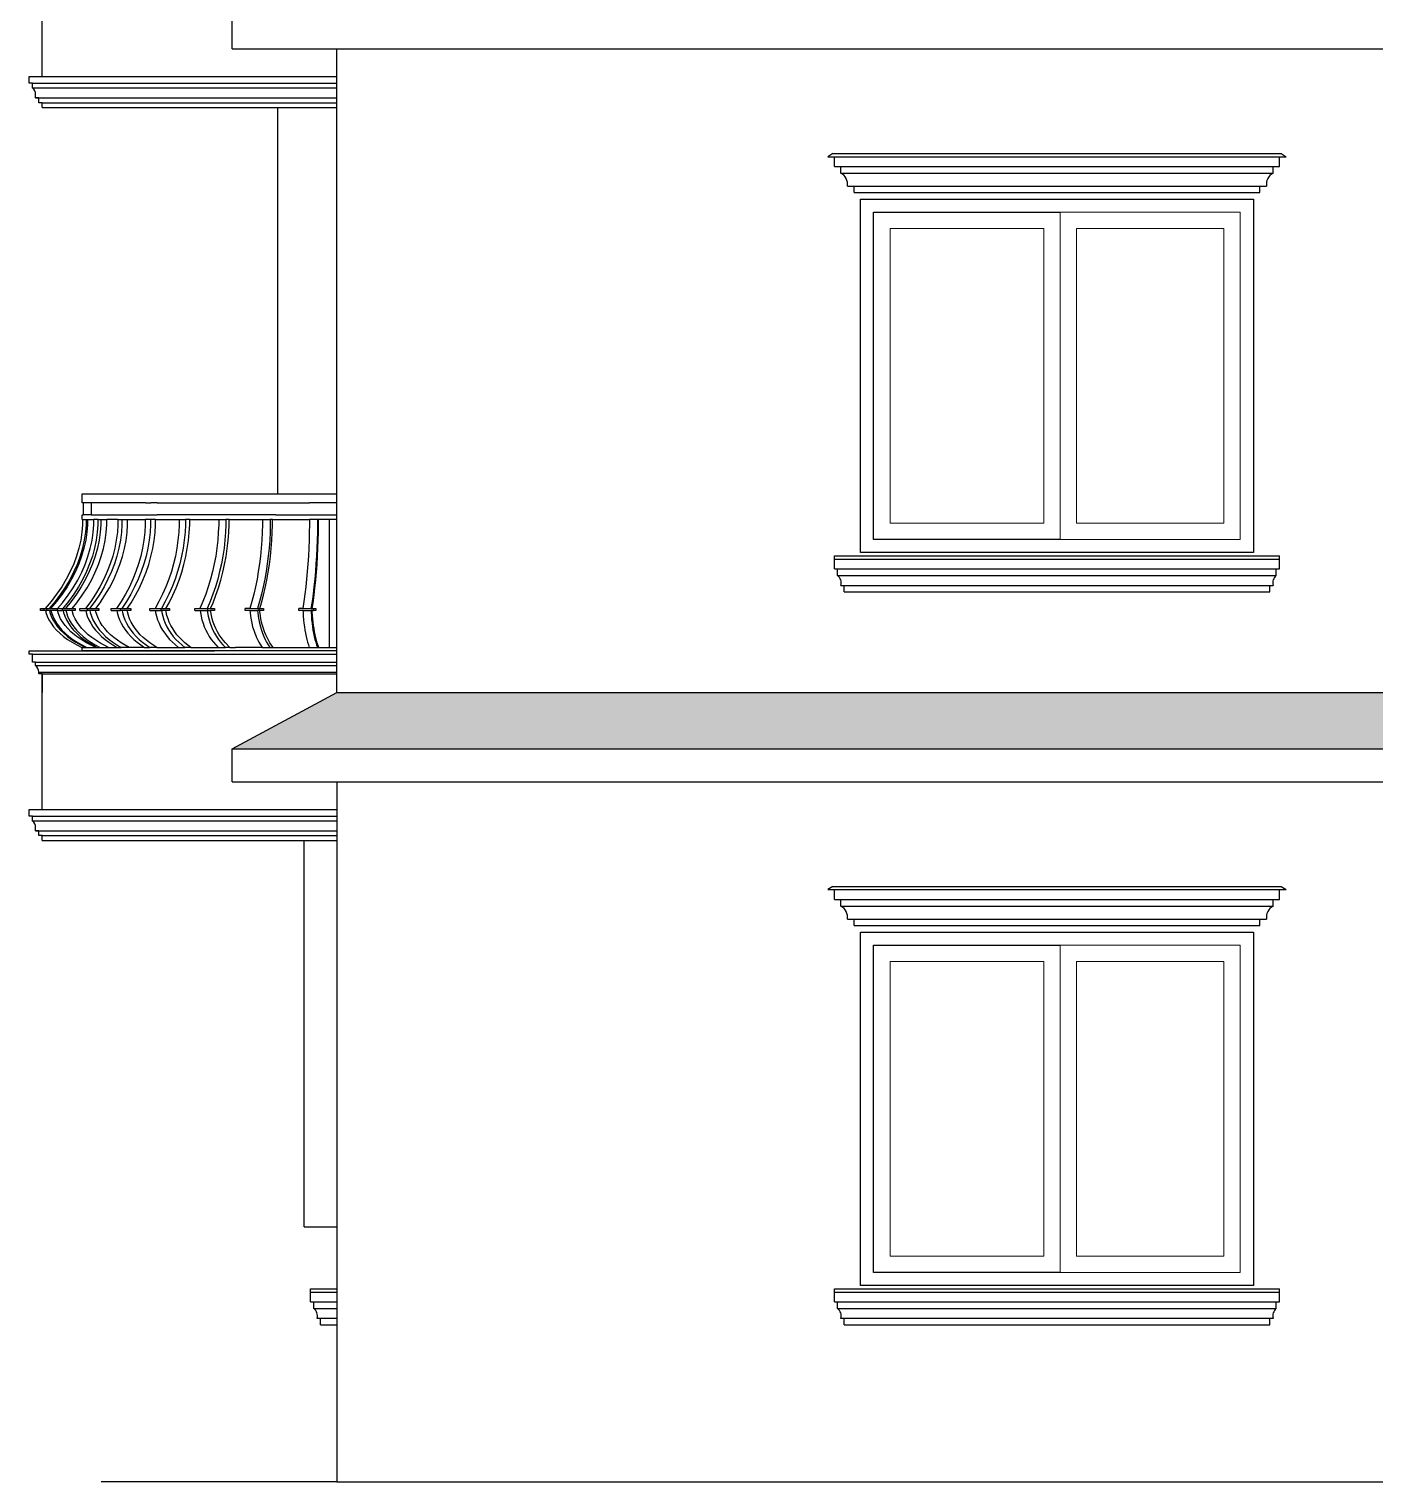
# Model space of a CAD drawing. Header units: inches. Extents: x 1397 to 20304, y -27267 to -746.
# Drawn here: x 14965.6 to 15171.2, y -21428.1 to -21206.1 of the extents above; entities that cross this region are included whole.
import ezdxf

# ---------------------------------------------------------------- set-up
doc = ezdxf.new("R2010")
doc.units = ezdxf.units.IN
doc.header["$LTSCALE"] = 17
doc.header["$MEASUREMENT"] = 0
for name, color, linetype, lineweight in [('25 BOT BAR', 12, 'Continuous', 25), ('ELEVATION', 7, 'Continuous', 25), ('OUTLINE', 1, 'Continuous', 25), ('WINDOW FRAME', 161, 'Continuous', 20)]:
    doc.layers.add(name, color=color, linetype=linetype, lineweight=lineweight)

# ---------------------------------------------------------------- blocks, each defined once
blk = doc.blocks.new('A$C6d06a05d')
for p, q in [((5.66, 22.61), (5.66, 24)), ((5.66, 24), (40.22, 24)), ((40.22, 22.61), (40.22, 24)), ((5.77, 22.61), (5.66, 22.61)), ((5.77, 22.61), (5.77, 20.77)), ((6.88, 22.61), (5.77, 22.61)), ((6.88, 22.61), (6.88, 20.77)), ((14.27, 22.61), (6.88, 22.61)), ((14.27, 22.61), (14.98, 22.61)), ((15.84, 22.61), (14.98, 22.61)), ((15.84, 22.61), (31.92, 22.61)), ((31.92, 22.61), (36.51, 22.61)), ((37.61, 22.61), (36.51, 22.61)), ((37.8, 22.61), (37.61, 22.61)), ((39.23, 22.61), (37.8, 22.61)), ((40.22, 22.61), (39.23, 22.61)), ((40.22, 20.77), (40.22, 22.61)), ((5.66, 20.07), (5.66, 20.77)), ((5.66, 20.77), (5.77, 20.77)), ((5.69, 20.07), (5.66, 20.07)), ((5.69, 20.07), (5.69, 19.25)), ((5.69, 20.07), (6.17, 20.07)), ((6.88, 20.77), (5.77, 20.77)), ((6.17, 20.07), (6.17, 19.25)), ((6.17, 20.07), (6.36, 20.07)), ((6.36, 20.07), (6.36, 19.25)), ((6.36, 20.07), (7.24, 20.07)), ((6.88, 20.77), (14.27, 20.77)), ((7.23, 19.24), (7.24, 20.07)), ((7.79, 20.07), (7.24, 20.07)), ((7.79, 20.07), (7.78, 19.25)), ((7.79, 20.07), (8.17, 20.07)), ((8.17, 20.07), (8.17, 19.25)), ((8.17, 20.07), (9.01, 20.07)), ((9, 19.24), (9.01, 20.07)), ((10.49, 20.07), (9.01, 20.07)), ((10.49, 20.07), (10.49, 19.25)), ((10.49, 20.07), (11.05, 20.07)), ((11.05, 20.07), (11.05, 19.25)), ((11.05, 20.07), (11.82, 20.07)), ((11.82, 19.24), (11.82, 20.07)), ((11.82, 20.07), (14.21, 20.07)), ((14.21, 20.07), (14.2, 19.25)), ((14.93, 20.07), (14.21, 20.07)), ((14.27, 20.77), (14.98, 20.77)), ((14.93, 20.07), (14.92, 19.25)), ((15.61, 20.07), (14.93, 20.07)), ((14.98, 20.77), (15.84, 20.77)), ((15.6, 19.24), (15.61, 20.07)), ((15.61, 20.07), (18.82, 20.07)), ((31.92, 20.77), (15.84, 20.77)), ((18.82, 20.07), (18.81, 19.25)), ((18.82, 20.07), (19.67, 20.07)), ((19.67, 20.07), (19.67, 19.25)), ((20.24, 20.07), (19.67, 20.07)), ((20.24, 19.24), (20.24, 20.07)), ((20.24, 20.07), (24.18, 20.07)), ((24.18, 20.07), (24.18, 19.25)), ((24.18, 20.07), (25.15, 20.07)), ((25.15, 20.07), (25.14, 19.25)), ((25.59, 20.07), (25.15, 20.07)), ((25.59, 19.24), (25.59, 20.07)), ((25.59, 20.07), (30.13, 20.07)), ((30.13, 20.07), (30.13, 19.25)), ((30.13, 20.07), (31.18, 20.07)), ((31.49, 20.07), (31.18, 20.07)), ((31.18, 20.07), (31.18, 19.25)), ((31.48, 19.24), (31.49, 20.07)), ((31.49, 20.07), (31.92, 20.07)), ((31.92, 20.77), (36.51, 20.77)), ((31.92, 20.07), (36.49, 20.07)), ((36.49, 20.07), (36.49, 19.25)), ((37.6, 20.07), (36.49, 20.07)), ((36.51, 20.77), (37.61, 20.77)), ((37.6, 20.07), (37.59, 19.25)), ((37.75, 20.07), (37.6, 20.07)), ((37.61, 20.77), (37.8, 20.77)), ((37.75, 19.24), (37.75, 20.07)), ((39.23, 20.07), (37.75, 20.07)), ((37.8, 20.77), (39.23, 20.77)), ((39.23, 20.77), (40.22, 20.77)), ((40.22, 20.07), (39.23, 20.07)), ((39.23, 7.81), (39.23, 20.07)), ((40.22, 20.07), (40.22, 20.77)), ((40.22, 8.38), (40.22, 20.07)), ((5.6, 18.11), (5.44, 16.89)), ((5.69, 19.25), (5.6, 18.11)), ((6.08, 18.11), (5.92, 16.89)), ((6.17, 19.25), (6.08, 18.11)), ((6.28, 18.11), (6.12, 16.89)), ((6.36, 19.25), (6.28, 18.11)), ((6.99, 16.85), (7.15, 18.08)), ((7.15, 18.08), (7.23, 19.24)), ((7.7, 18.11), (7.55, 16.89)), ((7.78, 19.25), (7.7, 18.11)), ((8.09, 18.11), (7.93, 16.89)), ((8.17, 19.25), (8.09, 18.11)), ((8.76, 16.85), (8.92, 18.08)), ((8.92, 18.08), (9, 19.24)), ((10.42, 18.11), (10.28, 16.89)), ((10.49, 19.25), (10.42, 18.11)), ((10.98, 18.11), (10.84, 16.89)), ((11.05, 19.25), (10.98, 18.11)), ((11.6, 16.85), (11.74, 18.08)), ((11.74, 18.08), (11.82, 19.24)), ((14.14, 18.11), (14.02, 16.89)), ((14.2, 19.25), (14.14, 18.11)), ((14.86, 18.11), (14.73, 16.89)), ((14.92, 19.25), (14.86, 18.11)), ((15.41, 16.85), (15.54, 18.08)), ((15.54, 18.08), (15.6, 19.24)), ((18.76, 18.11), (18.65, 16.89)), ((18.81, 19.25), (18.76, 18.11)), ((19.62, 18.11), (19.51, 16.89)), ((19.67, 19.25), (19.62, 18.11)), ((20.08, 16.85), (20.19, 18.08)), ((20.19, 18.08), (20.24, 19.24)), ((24.13, 18.11), (24.05, 16.89)), ((24.18, 19.25), (24.13, 18.11)), ((25.1, 18.11), (25.02, 16.89)), ((25.14, 19.25), (25.1, 18.11)), ((25.46, 16.85), (25.54, 18.08)), ((25.54, 18.08), (25.59, 19.24)), ((30.1, 18.11), (30.04, 16.89)), ((30.13, 19.25), (30.1, 18.11)), ((31.15, 18.11), (31.1, 16.89)), ((31.18, 19.25), (31.15, 18.11)), ((31.4, 16.85), (31.45, 18.08)), ((31.45, 18.08), (31.48, 19.24)), ((36.48, 18.11), (36.45, 16.89)), ((36.49, 19.25), (36.48, 18.11)), ((37.58, 18.11), (37.55, 16.89)), ((37.59, 19.25), (37.58, 18.11)), ((37.7, 16.85), (37.73, 18.08)), ((37.73, 18.08), (37.75, 19.24)), ((5.44, 16.89), (5.2, 15.69)), ((5.92, 16.89), (5.69, 15.69)), ((6.12, 16.89), (5.88, 15.69)), ((6.75, 15.62), (6.99, 16.85)), ((7.55, 16.89), (7.33, 15.69)), ((7.93, 16.89), (7.71, 15.69)), ((8.54, 15.62), (8.76, 16.85)), ((10.28, 16.89), (10.07, 15.69)), ((10.84, 16.89), (10.63, 15.69)), ((11.39, 15.62), (11.6, 16.85)), ((14.02, 16.89), (13.83, 15.69)), ((14.73, 16.89), (14.55, 15.69)), ((15.23, 15.62), (15.41, 16.85)), ((18.65, 16.89), (18.5, 15.69)), ((19.51, 16.89), (19.36, 15.69)), ((19.92, 15.62), (20.08, 16.85)), ((24.05, 16.89), (23.93, 15.69)), ((25.02, 16.89), (24.9, 15.69)), ((25.34, 15.62), (25.46, 16.85)), ((30.04, 16.89), (29.96, 15.69)), ((31.1, 16.89), (31.01, 15.69)), ((31.31, 15.62), (31.4, 16.85)), ((36.45, 16.89), (36.41, 15.69)), ((37.55, 16.89), (37.51, 15.69)), ((37.66, 15.62), (37.7, 16.85)), ((4.89, 14.48), (4.49, 13.29)), ((5.2, 15.69), (4.89, 14.48)), ((5.38, 14.48), (4.99, 13.29)), ((5.57, 14.48), (5.19, 13.29)), ((5.69, 15.69), (5.38, 14.48)), ((5.88, 15.69), (5.57, 14.48)), ((6.04, 13.19), (6.43, 14.4)), ((6.43, 14.4), (6.75, 15.62)), ((7.03, 14.48), (6.66, 13.29)), ((7.33, 15.69), (7.03, 14.48)), ((7.41, 14.48), (7.05, 13.29)), ((7.71, 15.69), (7.41, 14.48)), ((7.86, 13.19), (8.24, 14.4)), ((8.24, 14.4), (8.54, 15.62)), ((9.8, 14.48), (9.46, 13.29)), ((10.07, 15.69), (9.8, 14.48)), ((10.36, 14.48), (10.02, 13.29)), ((10.63, 15.69), (10.36, 14.48)), ((10.77, 13.19), (11.11, 14.4)), ((11.11, 14.4), (11.39, 15.62)), ((13.59, 14.48), (13.29, 13.29)), ((13.83, 15.69), (13.59, 14.48)), ((14.31, 14.48), (14.01, 13.29)), ((14.55, 15.69), (14.31, 14.48)), ((14.68, 13.19), (14.98, 14.4)), ((14.98, 14.4), (15.23, 15.62)), ((18.3, 14.48), (18.05, 13.29)), ((18.5, 15.69), (18.3, 14.48)), ((19.15, 14.48), (18.9, 13.29)), ((19.36, 15.69), (19.15, 14.48)), ((19.46, 13.19), (19.72, 14.4)), ((19.72, 14.4), (19.92, 15.62)), ((23.77, 14.48), (23.58, 13.29)), ((23.93, 15.69), (23.77, 14.48)), ((24.74, 14.48), (24.55, 13.29)), ((24.9, 15.69), (24.74, 14.48)), ((24.98, 13.19), (25.18, 14.4)), ((25.18, 14.4), (25.34, 15.62)), ((29.86, 14.48), (29.72, 13.29)), ((29.96, 15.69), (29.86, 14.48)), ((30.91, 14.48), (30.77, 13.29)), ((31.01, 15.69), (30.91, 14.48)), ((31.07, 13.19), (31.21, 14.4)), ((31.21, 14.4), (31.31, 15.62)), ((36.35, 14.48), (36.29, 13.29)), ((36.41, 15.69), (36.35, 14.48)), ((37.46, 14.48), (37.39, 13.29)), ((37.51, 15.69), (37.46, 14.48)), ((37.54, 13.19), (37.61, 14.4)), ((37.61, 14.4), (37.66, 15.62)), ((4.03, 12.11), (3.49, 10.94)), ((4.53, 12.11), (4, 10.94)), ((4.49, 13.29), (4.03, 12.11)), ((4.73, 12.11), (4.19, 10.94)), ((4.99, 13.29), (4.53, 12.11)), ((5.19, 13.29), (4.73, 12.11)), ((5.04, 10.81), (5.58, 11.99)), ((5.58, 11.99), (6.04, 13.19)), ((6.22, 12.11), (5.72, 10.94)), ((6.61, 12.11), (6.1, 10.94)), ((6.66, 13.29), (6.22, 12.11)), ((7.05, 13.29), (6.61, 12.11)), ((6.9, 10.81), (7.42, 11.99)), ((7.42, 11.99), (7.86, 13.19)), ((9.05, 12.11), (8.58, 10.94)), ((9.46, 13.29), (9.05, 12.11)), ((9.61, 12.11), (9.14, 10.94)), ((10.02, 13.29), (9.61, 12.11)), ((9.89, 10.81), (10.36, 11.99)), ((10.36, 11.99), (10.77, 13.19)), ((12.93, 12.11), (12.52, 10.94)), ((13.29, 13.29), (12.93, 12.11)), ((13.65, 12.11), (13.24, 10.94)), ((14.01, 13.29), (13.65, 12.11)), ((13.89, 10.81), (14.31, 11.99)), ((14.31, 11.99), (14.68, 13.19)), ((17.75, 12.11), (17.4, 10.94)), ((18.05, 13.29), (17.75, 12.11)), ((18.6, 12.11), (18.26, 10.94)), ((18.9, 13.29), (18.6, 12.11)), ((18.81, 10.81), (19.16, 11.99)), ((19.16, 11.99), (19.46, 13.19)), ((23.35, 12.11), (23.08, 10.94)), ((23.58, 13.29), (23.35, 12.11)), ((24.31, 12.11), (24.04, 10.94)), ((24.55, 13.29), (24.31, 12.11)), ((24.47, 10.81), (24.75, 11.99)), ((24.75, 11.99), (24.98, 13.19)), ((29.56, 12.11), (29.38, 10.94)), ((29.72, 13.29), (29.56, 12.11)), ((30.61, 12.11), (30.43, 10.94)), ((30.77, 13.29), (30.61, 12.11)), ((30.72, 10.81), (30.91, 11.99)), ((30.91, 11.99), (31.07, 13.19)), ((36.2, 12.11), (36.11, 10.94)), ((36.29, 13.29), (36.2, 12.11)), ((37.31, 12.11), (37.21, 10.94)), ((37.39, 13.29), (37.31, 12.11)), ((37.36, 10.81), (37.46, 11.99)), ((37.46, 11.99), (37.54, 13.19)), ((3.49, 10.94), (2.87, 9.79)), ((4, 10.94), (3.39, 9.79)), ((4.19, 10.94), (3.59, 9.79)), ((4.42, 9.64), (5.04, 10.81)), ((5.72, 10.94), (5.14, 9.79)), ((6.1, 10.94), (5.52, 9.79)), ((6.32, 9.64), (6.9, 10.81)), ((8.58, 10.94), (8.05, 9.79)), ((9.14, 10.94), (8.61, 9.79)), ((9.34, 9.64), (9.89, 10.81)), ((12.52, 10.94), (12.05, 9.79)), ((13.24, 10.94), (12.77, 9.79)), ((13.42, 9.64), (13.89, 10.81)), ((17.4, 10.94), (17, 9.79)), ((18.26, 10.94), (17.86, 9.79)), ((18.4, 9.64), (18.81, 10.81)), ((23.08, 10.94), (22.77, 9.79)), ((24.04, 10.94), (23.74, 9.79)), ((24.16, 9.64), (24.47, 10.81)), ((29.38, 10.94), (29.17, 9.79)), ((30.43, 10.94), (30.22, 9.79)), ((30.51, 9.64), (30.72, 10.81)), ((36.11, 10.94), (36, 9.79)), ((37.21, 10.94), (37.11, 9.79)), ((37.25, 9.64), (37.36, 10.81)), ((2.18, 8.65), (1.42, 7.53)), ((2.72, 8.65), (1.97, 7.53)), ((2.91, 8.65), (2.16, 7.53)), ((2.87, 9.79), (2.18, 8.65)), ((3.39, 9.79), (2.72, 8.65)), ((3.59, 9.79), (2.91, 8.65)), ((2.98, 7.35), (3.73, 8.49)), ((3.73, 8.49), (4.42, 9.64)), ((4.49, 8.65), (3.78, 7.53)), ((4.87, 8.65), (4.16, 7.53)), ((5.14, 9.79), (4.49, 8.65)), ((5.52, 9.79), (4.87, 8.65)), ((4.94, 7.35), (5.66, 8.49)), ((5.66, 8.49), (6.32, 9.64)), ((7.46, 8.65), (6.8, 7.53)), ((8.02, 8.65), (7.36, 7.53)), ((8.05, 9.79), (7.46, 8.65)), ((8.61, 9.79), (8.02, 8.65)), ((8.07, 7.35), (8.74, 8.49)), ((8.74, 8.49), (9.34, 9.64)), ((11.52, 8.65), (10.94, 7.53)), ((12.05, 9.79), (11.52, 8.65)), ((12.24, 8.65), (11.66, 7.53)), ((12.77, 9.79), (12.24, 8.65)), ((12.29, 7.35), (12.88, 8.49)), ((12.88, 8.49), (13.42, 9.64)), ((16.56, 8.65), (16.07, 7.53)), ((17, 9.79), (16.56, 8.65)), ((17.42, 8.65), (16.93, 7.53)), ((17.86, 9.79), (17.42, 8.65)), ((17.46, 7.35), (17.96, 8.49)), ((17.96, 8.49), (18.4, 9.64)), ((22.42, 8.65), (22.04, 7.53)), ((22.77, 9.79), (22.42, 8.65)), ((23.39, 8.65), (23.01, 7.53)), ((23.74, 9.79), (23.39, 8.65)), ((23.43, 7.35), (23.81, 8.49)), ((23.81, 8.49), (24.16, 9.64)), ((28.93, 8.65), (28.67, 7.53)), ((29.17, 9.79), (28.93, 8.65)), ((29.98, 8.65), (29.72, 7.53)), ((30.22, 9.79), (29.98, 8.65)), ((30, 7.35), (30.27, 8.49)), ((30.27, 8.49), (30.51, 9.64)), ((35.88, 8.65), (35.75, 7.53)), ((36, 9.79), (35.88, 8.65)), ((36.99, 8.65), (36.85, 7.53)), ((37.11, 9.79), (36.99, 8.65)), ((37, 7.35), (37.13, 8.49)), ((37.13, 8.49), (37.25, 9.64)), ((40.22, 0.52), (40.22, 8.38)), ((0, 6.15), (0, 6.44)), ((0, 6.44), (0.49, 6.44)), ((0.49, 6.15), (0, 6.15)), ((0.49, 6.44), (0.6, 6.44)), ((0.49, 6.15), (0.49, 6.44)), ((0.66, 6.15), (0.49, 6.15)), ((1.42, 7.53), (0.6, 6.44)), ((0.6, 6.44), (0.84, 6.44)), ((0.66, 6.15), (0.72, 5.87)), ((0.66, 6.15), (0.84, 6.15)), ((0.84, 6.15), (0.84, 6.44)), ((0.84, 6.44), (1.15, 6.44)), ((1.21, 6.15), (0.84, 6.15)), ((1.97, 7.53), (1.15, 6.44)), ((1.15, 6.44), (1.35, 6.44)), ((1.21, 6.15), (1.27, 5.87)), ((1.41, 6.15), (1.21, 6.15)), ((2.16, 7.53), (1.35, 6.44)), ((1.35, 6.44), (2.29, 6.44)), ((1.41, 6.15), (1.47, 5.87)), ((2.29, 6.15), (1.41, 6.15)), ((2.29, 6.15), (2.29, 6.44)), ((2.29, 6.44), (2.3, 6.44)), ((2.33, 5.94), (2.29, 6.15)), ((2.29, 6.15), (2.29, 6.15)), ((2.29, 6.15), (2.98, 6.15)), ((2.3, 6.44), (2.98, 7.35)), ((2.3, 6.44), (2.98, 6.44)), ((2.5, 5.41), (2.33, 5.94)), ((2.98, 6.44), (3, 6.44)), ((2.98, 6.15), (2.98, 6.44)), ((3.06, 6.15), (2.98, 6.15)), ((3.78, 7.53), (3, 6.44)), ((3, 6.44), (3.38, 6.44)), ((3.06, 6.15), (3.12, 5.87)), ((3.44, 6.15), (3.06, 6.15)), ((4.16, 7.53), (3.38, 6.44)), ((3.38, 6.44), (4.29, 6.44)), ((3.44, 6.15), (3.5, 5.87)), ((4.28, 6.15), (3.44, 6.15)), ((4.32, 5.94), (4.28, 6.15)), ((4.67, 6.15), (4.28, 6.15)), ((4.29, 6.44), (4.94, 7.35)), ((4.29, 6.44), (4.67, 6.44)), ((4.48, 5.41), (4.32, 5.94)), ((4.67, 6.44), (4.67, 6.15)), ((5.34, 6.44), (6.08, 6.44)), ((5.34, 6.15), (5.34, 6.44)), ((5.34, 6.15), (6.14, 6.15)), ((6.8, 7.53), (6.08, 6.44)), ((6.08, 6.44), (6.35, 6.44)), ((6.14, 6.15), (6.19, 5.87)), ((6.14, 6.15), (6.35, 6.15)), ((6.35, 6.15), (6.35, 6.44)), ((6.35, 6.44), (6.64, 6.44)), ((6.7, 6.15), (6.35, 6.15)), ((7.36, 7.53), (6.64, 6.44)), ((6.64, 6.44), (7.48, 6.44)), ((6.7, 6.15), (6.75, 5.87)), ((7.47, 6.15), (6.7, 6.15)), ((7.51, 5.94), (7.47, 6.15)), ((7.91, 6.15), (7.47, 6.15)), ((7.48, 6.44), (8.07, 7.35)), ((7.48, 6.44), (7.91, 6.44)), ((7.66, 5.41), (7.51, 5.94)), ((7.91, 6.44), (7.91, 6.15)), ((9.56, 6.44), (10.31, 6.44)), ((9.56, 6.15), (9.56, 6.44)), ((9.56, 6.15), (10.35, 6.15)), ((10.94, 7.53), (10.31, 6.44)), ((10.31, 6.44), (10.86, 6.44)), ((10.35, 6.15), (10.4, 5.87)), ((10.35, 6.15), (10.86, 6.15)), ((10.86, 6.15), (10.86, 6.44)), ((10.86, 6.44), (11.02, 6.44)), ((11.07, 6.15), (10.86, 6.15)), ((11.66, 7.53), (11.02, 6.44)), ((11.02, 6.44), (11.76, 6.44)), ((11.07, 6.15), (11.12, 5.87)), ((11.76, 6.15), (11.07, 6.15)), ((11.76, 6.44), (12.29, 7.35)), ((11.76, 6.44), (12.24, 6.44)), ((11.79, 5.94), (11.76, 6.15)), ((12.24, 6.15), (11.76, 6.15)), ((11.92, 5.41), (11.79, 5.94)), ((12.24, 6.44), (12.24, 6.15)), ((14.82, 6.44), (15.54, 6.44)), ((14.82, 6.15), (14.82, 6.44)), ((14.82, 6.15), (15.58, 6.15)), ((16.07, 7.53), (15.54, 6.44)), ((15.54, 6.44), (16.36, 6.44)), ((15.58, 6.15), (15.62, 5.87)), ((15.58, 6.15), (16.36, 6.15)), ((16.36, 6.15), (16.36, 6.44)), ((16.36, 6.44), (16.4, 6.44)), ((16.44, 6.15), (16.36, 6.15)), ((16.93, 7.53), (16.4, 6.44)), ((16.4, 6.44), (17.02, 6.44)), ((16.44, 6.15), (16.48, 5.87)), ((17.01, 6.15), (16.44, 6.15)), ((17.04, 5.94), (17.01, 6.15)), ((17.52, 6.15), (17.01, 6.15)), ((17.02, 6.44), (17.46, 7.35)), ((17.02, 6.44), (17.52, 6.44)), ((17.15, 5.41), (17.04, 5.94)), ((17.52, 6.44), (17.52, 6.15)), ((20.94, 6.44), (21.63, 6.44)), ((20.94, 6.15), (20.94, 6.44)), ((20.94, 6.15), (21.66, 6.15)), ((22.04, 7.53), (21.63, 6.44)), ((21.63, 6.44), (22.6, 6.44)), ((21.66, 6.15), (21.69, 5.87)), ((21.66, 6.15), (22.63, 6.15)), ((23.01, 7.53), (22.6, 6.44)), ((22.6, 6.44), (22.69, 6.44)), ((22.63, 6.15), (22.66, 5.87)), ((22.69, 6.15), (22.63, 6.15)), ((22.69, 6.15), (22.69, 6.44)), ((22.69, 6.44), (23.08, 6.44)), ((22.69, 6.15), (23.08, 6.15)), ((23.08, 6.44), (23.43, 7.35)), ((23.08, 6.44), (23.59, 6.44)), ((23.1, 5.94), (23.08, 6.15)), ((23.59, 6.15), (23.08, 6.15)), ((23.18, 5.41), (23.1, 5.94)), ((23.59, 6.44), (23.59, 6.15)), ((27.76, 6.15), (27.76, 6.44)), ((28.39, 6.44), (27.76, 6.44)), ((28.41, 6.15), (27.76, 6.15)), ((28.67, 7.53), (28.39, 6.44)), ((28.39, 6.44), (29.44, 6.44)), ((28.41, 6.15), (28.43, 5.87)), ((28.41, 6.15), (29.46, 6.15)), ((29.72, 7.53), (29.44, 6.44)), ((29.44, 6.44), (29.66, 6.44)), ((29.46, 6.15), (29.48, 5.87)), ((29.66, 6.15), (29.46, 6.15)), ((29.66, 6.15), (29.66, 6.44)), ((29.66, 6.44), (29.77, 6.44)), ((29.77, 6.15), (29.66, 6.15)), ((29.77, 6.44), (30, 7.35)), ((29.77, 6.44), (30.27, 6.44)), ((29.78, 5.94), (29.77, 6.15)), ((30.27, 6.15), (29.77, 6.15)), ((29.84, 5.41), (29.78, 5.94)), ((30.27, 6.44), (30.27, 6.15)), ((35.07, 6.15), (35.07, 6.44)), ((35.61, 6.44), (35.07, 6.44)), ((35.62, 6.15), (35.07, 6.15)), ((35.75, 7.53), (35.61, 6.44)), ((35.61, 6.44), (36.71, 6.44)), ((35.62, 6.15), (35.63, 5.87)), ((35.62, 6.15), (36.72, 6.15)), ((36.85, 7.53), (36.71, 6.44)), ((36.71, 6.44), (36.88, 6.44)), ((36.88, 6.15), (36.72, 6.15)), ((36.72, 6.15), (36.73, 5.87)), ((36.88, 6.44), (37, 7.35)), ((36.88, 6.44), (37.05, 6.44)), ((36.88, 5.94), (36.88, 6.15)), ((36.88, 6.15), (37.05, 6.15)), ((36.91, 5.41), (36.88, 5.94)), ((37.05, 6.44), (37.36, 6.44)), ((37.05, 6.15), (37.05, 6.44)), ((37.36, 6.15), (37.05, 6.15)), ((37.36, 6.44), (37.36, 6.15)), ((39.23, 0.52), (39.23, 7.81)), ((0.72, 5.87), (0.9, 5.31)), ((0.9, 5.31), (1.13, 4.75)), ((1.13, 4.75), (1.43, 4.21)), ((1.27, 5.87), (1.45, 5.31)), ((1.43, 4.21), (1.77, 3.68)), ((1.45, 5.31), (1.68, 4.75)), ((1.47, 5.87), (1.64, 5.31)), ((1.64, 5.31), (1.88, 4.75)), ((1.68, 4.75), (1.97, 4.21)), ((1.88, 4.75), (2.17, 4.21)), ((1.97, 4.21), (2.31, 3.68)), ((2.17, 4.21), (2.51, 3.68)), ((2.72, 4.88), (2.5, 5.41)), ((3, 4.37), (2.72, 4.88)), ((3.32, 3.86), (3, 4.37)), ((3.12, 5.87), (3.28, 5.31)), ((3.28, 5.31), (3.51, 4.75)), ((3.5, 5.87), (3.67, 5.31)), ((3.51, 4.75), (3.78, 4.21)), ((3.67, 5.31), (3.89, 4.75)), ((3.78, 4.21), (4.11, 3.68)), ((3.89, 4.75), (4.16, 4.21)), ((4.16, 4.21), (4.49, 3.68)), ((4.7, 4.88), (4.48, 5.41)), ((4.96, 4.37), (4.7, 4.88)), ((5.27, 3.86), (4.96, 4.37)), ((6.19, 5.87), (6.34, 5.31)), ((6.34, 5.31), (6.55, 4.75)), ((6.55, 4.75), (6.8, 4.21)), ((6.75, 5.87), (6.9, 5.31)), ((6.8, 4.21), (7.1, 3.68)), ((6.9, 5.31), (7.11, 4.75)), ((7.11, 4.75), (7.36, 4.21)), ((7.36, 4.21), (7.66, 3.68)), ((7.85, 4.88), (7.66, 5.41)), ((8.09, 4.37), (7.85, 4.88)), ((8.38, 3.86), (8.09, 4.37)), ((10.4, 5.87), (10.54, 5.31)), ((10.54, 5.31), (10.72, 4.75)), ((10.72, 4.75), (10.94, 4.21)), ((10.94, 4.21), (11.21, 3.68)), ((11.12, 5.87), (11.26, 5.31)), ((11.26, 5.31), (11.44, 4.75)), ((11.44, 4.75), (11.66, 4.21)), ((11.66, 4.21), (11.93, 3.68)), ((12.09, 4.88), (11.92, 5.41)), ((12.31, 4.37), (12.09, 4.88)), ((12.56, 3.86), (12.31, 4.37)), ((15.62, 5.87), (15.74, 5.31)), ((15.74, 5.31), (15.89, 4.75)), ((15.89, 4.75), (16.08, 4.21)), ((16.08, 4.21), (16.3, 3.68)), ((16.48, 5.87), (16.59, 5.31)), ((16.59, 5.31), (16.74, 4.75)), ((16.74, 4.75), (16.93, 4.21)), ((16.93, 4.21), (17.15, 3.68)), ((17.3, 4.88), (17.15, 5.41)), ((17.47, 4.37), (17.3, 4.88)), ((17.69, 3.86), (17.47, 4.37)), ((21.69, 5.87), (21.78, 5.31)), ((21.78, 5.31), (21.9, 4.75)), ((21.9, 4.75), (22.05, 4.21)), ((22.05, 4.21), (22.22, 3.68)), ((22.66, 5.87), (22.75, 5.31)), ((22.75, 5.31), (22.87, 4.75)), ((22.87, 4.75), (23.01, 4.21)), ((23.01, 4.21), (23.19, 3.68)), ((23.3, 4.88), (23.18, 5.41)), ((23.44, 4.37), (23.3, 4.88)), ((23.6, 3.86), (23.44, 4.37)), ((28.43, 5.87), (28.49, 5.31)), ((28.49, 5.31), (28.57, 4.75)), ((28.57, 4.75), (28.67, 4.21)), ((28.67, 4.21), (28.79, 3.68)), ((29.48, 5.87), (29.54, 5.31)), ((29.54, 5.31), (29.62, 4.75)), ((29.62, 4.75), (29.72, 4.21)), ((29.72, 4.21), (29.84, 3.68)), ((29.92, 4.88), (29.84, 5.41)), ((30.01, 4.37), (29.92, 4.88)), ((30.12, 3.86), (30.01, 4.37)), ((35.63, 5.87), (35.66, 5.31)), ((35.66, 5.31), (35.7, 4.75)), ((35.7, 4.75), (35.75, 4.21)), ((35.75, 4.21), (35.81, 3.68)), ((36.73, 5.87), (36.76, 5.31)), ((36.76, 5.31), (36.8, 4.75)), ((36.8, 4.75), (36.85, 4.21)), ((36.85, 4.21), (36.91, 3.68)), ((36.95, 4.88), (36.91, 5.41)), ((37, 4.37), (36.95, 4.88)), ((37.06, 3.86), (37, 4.37)), ((1.77, 3.68), (2.17, 3.17)), ((2.17, 3.17), (2.63, 2.67)), ((2.31, 3.68), (2.71, 3.17)), ((2.51, 3.68), (2.9, 3.17)), ((2.63, 2.67), (3.13, 2.19)), ((2.71, 3.17), (3.15, 2.67)), ((2.9, 3.17), (3.35, 2.67)), ((3.13, 2.19), (3.67, 1.74)), ((3.15, 2.67), (3.64, 2.19)), ((3.69, 3.38), (3.32, 3.86)), ((3.35, 2.67), (3.84, 2.19)), ((3.64, 2.19), (4.18, 1.74)), ((4.12, 2.9), (3.69, 3.38)), ((3.84, 2.19), (4.38, 1.74)), ((4.11, 3.68), (4.48, 3.17)), ((4.59, 2.45), (4.12, 2.9)), ((4.48, 3.17), (4.91, 2.67)), ((4.49, 3.68), (4.87, 3.17)), ((5.1, 2.02), (4.59, 2.45)), ((4.87, 3.17), (5.29, 2.67)), ((4.91, 2.67), (5.38, 2.19)), ((5.65, 1.61), (5.1, 2.02)), ((5.62, 3.38), (5.27, 3.86)), ((5.29, 2.67), (5.76, 2.19)), ((5.38, 2.19), (5.89, 1.74)), ((6.03, 2.9), (5.62, 3.38)), ((5.76, 2.19), (6.28, 1.74)), ((6.47, 2.45), (6.03, 2.9)), ((6.96, 2.02), (6.47, 2.45)), ((7.49, 1.61), (6.96, 2.02)), ((7.1, 3.68), (7.45, 3.17)), ((7.45, 3.17), (7.84, 2.67)), ((7.66, 3.68), (8.01, 3.17)), ((7.84, 2.67), (8.27, 2.19)), ((8.01, 3.17), (8.4, 2.67)), ((8.27, 2.19), (8.75, 1.74)), ((8.71, 3.38), (8.38, 3.86)), ((8.4, 2.67), (8.83, 2.19)), ((9.08, 2.9), (8.71, 3.38)), ((8.83, 2.19), (9.31, 1.74)), ((9.49, 2.45), (9.08, 2.9)), ((9.94, 2.02), (9.49, 2.45)), ((10.43, 1.61), (9.94, 2.02)), ((11.21, 3.68), (11.51, 3.17)), ((11.51, 3.17), (11.86, 2.67)), ((11.86, 2.67), (12.24, 2.19)), ((11.93, 3.68), (12.23, 3.17)), ((12.23, 3.17), (12.58, 2.67)), ((12.24, 2.19), (12.66, 1.74)), ((12.85, 3.38), (12.56, 3.86)), ((12.58, 2.67), (12.96, 2.19)), ((13.18, 2.9), (12.85, 3.38)), ((12.96, 2.19), (13.38, 1.74)), ((13.54, 2.45), (13.18, 2.9)), ((13.94, 2.02), (13.54, 2.45)), ((14.37, 1.61), (13.94, 2.02)), ((16.3, 3.68), (16.56, 3.17)), ((16.56, 3.17), (16.85, 2.67)), ((16.85, 2.67), (17.17, 2.19)), ((17.15, 3.68), (17.41, 3.17)), ((17.17, 2.19), (17.52, 1.74)), ((17.41, 3.17), (17.7, 2.67)), ((17.93, 3.38), (17.69, 3.86)), ((17.7, 2.67), (18.02, 2.19)), ((18.21, 2.9), (17.93, 3.38)), ((18.02, 2.19), (18.38, 1.74)), ((18.51, 2.45), (18.21, 2.9)), ((18.85, 2.02), (18.51, 2.45)), ((19.21, 1.61), (18.85, 2.02)), ((22.22, 3.68), (22.42, 3.17)), ((22.42, 3.17), (22.64, 2.67)), ((22.64, 2.67), (22.9, 2.19)), ((22.9, 2.19), (23.17, 1.74)), ((23.19, 3.68), (23.39, 3.17)), ((23.39, 3.17), (23.61, 2.67)), ((23.79, 3.38), (23.6, 3.86)), ((23.61, 2.67), (23.86, 2.19)), ((24.01, 2.9), (23.79, 3.38)), ((23.86, 2.19), (24.14, 1.74)), ((24.24, 2.45), (24.01, 2.9)), ((24.5, 2.02), (24.24, 2.45)), ((24.79, 1.61), (24.5, 2.02)), ((28.79, 3.68), (28.93, 3.17)), ((28.93, 3.17), (29.08, 2.67)), ((29.08, 2.67), (29.25, 2.19)), ((29.25, 2.19), (29.28, 2.13)), ((29.28, 2.13), (29.44, 1.74)), ((29.84, 3.68), (29.98, 3.17)), ((29.98, 3.17), (30.13, 2.67)), ((30.25, 3.38), (30.12, 3.86)), ((30.13, 2.67), (30.3, 2.19)), ((30.4, 2.9), (30.25, 3.38)), ((30.3, 2.19), (30.49, 1.74)), ((30.44, 2.79), (30.4, 2.9)), ((30.56, 2.45), (30.44, 2.79)), ((30.74, 2.02), (30.56, 2.45)), ((30.93, 1.61), (30.74, 2.02)), ((35.81, 3.68), (35.88, 3.17)), ((35.88, 3.17), (35.96, 2.67)), ((35.96, 2.67), (36.05, 2.19)), ((36.05, 2.19), (36.14, 1.74)), ((36.91, 3.68), (36.98, 3.17)), ((36.98, 3.17), (37.06, 2.67)), ((37.12, 3.38), (37.06, 3.86)), ((37.06, 2.67), (37.15, 2.19)), ((37.2, 2.9), (37.12, 3.38)), ((37.15, 2.19), (37.24, 1.74)), ((37.28, 2.45), (37.2, 2.9)), ((37.37, 2.02), (37.28, 2.45)), ((37.47, 1.61), (37.37, 2.02)), ((3.67, 1.74), (4.27, 1.31)), ((4.18, 1.74), (4.77, 1.31)), ((4.27, 1.31), (4.9, 0.9)), ((4.38, 1.74), (4.96, 1.31)), ((4.77, 1.31), (5.4, 0.9)), ((4.9, 0.9), (5.58, 0.52)), ((4.96, 1.31), (5.59, 0.9)), ((5.4, 0.9), (6.06, 0.52)), ((5.58, 0.52), (5.66, 0.52)), ((5.59, 0.9), (6.26, 0.52)), ((6.25, 1.22), (5.65, 1.61)), ((5.66, 0), (5.66, 0.52)), ((5.66, 0.52), (6.06, 0.52)), ((24.34, 0), (5.66, 0)), ((5.89, 1.74), (6.45, 1.31)), ((6.06, 0.52), (6.26, 0.52)), ((7.48, 0.52), (6.25, 1.22)), ((6.26, 0.52), (7.48, 0.52)), ((6.28, 1.74), (6.83, 1.31)), ((6.45, 1.31), (7.05, 0.9)), ((6.83, 1.31), (7.43, 0.9)), ((7.05, 0.9), (7.68, 0.52)), ((7.43, 0.9), (8.07, 0.52)), ((7.48, 0.52), (7.68, 0.52)), ((8.06, 1.22), (7.49, 1.61)), ((7.68, 0.52), (8.07, 0.52)), ((9.23, 0.52), (8.06, 1.22)), ((8.07, 0.52), (9.23, 0.52)), ((8.75, 1.74), (9.26, 1.31)), ((9.23, 0.52), (10.4, 0.52)), ((9.26, 1.31), (9.81, 0.9)), ((9.31, 1.74), (9.82, 1.31)), ((9.81, 0.9), (10.4, 0.52)), ((9.82, 1.31), (10.37, 0.9)), ((10.37, 0.9), (10.96, 0.52)), ((10.4, 0.52), (10.96, 0.52)), ((10.95, 1.22), (10.43, 1.61)), ((12.03, 0.52), (10.95, 1.22)), ((12.03, 0.52), (10.96, 0.52)), ((14.12, 0.52), (12.03, 0.52)), ((12.66, 1.74), (13.12, 1.31)), ((13.12, 1.31), (13.61, 0.9)), ((13.38, 1.74), (13.84, 1.31)), ((13.61, 0.9), (14.12, 0.52)), ((13.84, 1.31), (14.32, 0.9)), ((14.12, 0.52), (14.84, 0.52)), ((14.32, 0.9), (14.84, 0.52)), ((14.84, 1.22), (14.37, 1.61)), ((15.79, 0.52), (14.84, 1.22)), ((15.79, 0.52), (14.84, 0.52)), ((15.79, 0.52), (18.74, 0.52)), ((17.52, 1.74), (17.9, 1.31)), ((17.9, 1.31), (18.31, 0.9)), ((18.31, 0.9), (18.74, 0.52)), ((18.38, 1.74), (18.76, 1.31)), ((18.74, 0.52), (19.6, 0.52)), ((18.76, 1.31), (19.17, 0.9)), ((19.17, 0.9), (19.6, 0.52)), ((19.6, 1.22), (19.21, 1.61)), ((20.4, 0.52), (19.6, 1.22)), ((20.4, 0.52), (19.6, 0.52)), ((20.4, 0.52), (24.12, 0.52)), ((23.17, 1.74), (23.47, 1.31)), ((23.47, 1.31), (23.78, 0.9)), ((23.78, 0.9), (24.12, 0.52)), ((24.12, 0.52), (25.09, 0.52)), ((24.14, 1.74), (24.43, 1.31)), ((28.44, 0), (24.34, 0)), ((24.43, 1.31), (24.75, 0.9)), ((24.75, 0.9), (25.09, 0.52)), ((25.09, 1.22), (24.79, 1.61)), ((25.71, 0.52), (25.09, 1.22)), ((25.71, 0.52), (25.09, 0.52)), ((25.71, 0.52), (26.47, 0.52)), ((30.09, 0.52), (26.47, 0.52)), ((40.22, 0), (28.44, 0)), ((29.44, 1.74), (29.64, 1.31)), ((29.64, 1.31), (29.86, 0.9)), ((29.86, 0.9), (30.09, 0.52)), ((30.09, 0.52), (31.14, 0.52)), ((30.49, 1.74), (30.69, 1.31)), ((30.69, 1.31), (30.91, 0.9)), ((30.91, 0.9), (31.14, 0.52)), ((31.14, 1.22), (30.93, 1.61)), ((31.57, 0.52), (31.14, 1.22)), ((31.14, 0.52), (31.57, 0.52)), ((31.57, 0.52), (31.92, 0.52)), ((31.92, 0.52), (36.47, 0.52)), ((36.14, 1.74), (36.25, 1.31)), ((36.25, 1.31), (36.36, 0.9)), ((36.36, 0.9), (36.47, 0.52)), ((36.47, 0.52), (37.58, 0.52)), ((37.24, 1.74), (37.35, 1.31)), ((37.35, 1.31), (37.46, 0.9)), ((37.46, 0.9), (37.58, 0.52)), ((37.57, 1.22), (37.47, 1.61)), ((37.79, 0.52), (37.57, 1.22)), ((37.58, 0.52), (37.79, 0.52)), ((37.79, 0.52), (39.23, 0.52)), ((39.23, 0.52), (40.22, 0.52)), ((40.22, 0), (40.22, 0.52))]:
    blk.add_line(p, q)
at = {"layer": 'OUTLINE'}
blk.add_line((5.66, 0), (23.62, 0), dxfattribs=at)

msp = doc.modelspace()

# ---------------------------------------------------------------- hatches: boundary and pattern name
at = {"layer": '25 BOT BAR'}
h = msp.add_hatch(dxfattribs=at)
h.set_pattern_fill('AR-RSHKE', color=8, scale=0.5, angle=180)
h.paths.add_polyline_path([(15330.62, -21307.49), (15012.62, -21307.49), (14996.62, -21316.11), (15318.62, -21316.11)])

# ---------------------------------------------------------------- linework, layer by layer
for p, q in [((14967.62, -21213.36), (14967.62, -21192.61)), ((14996.62, -21209.11), (14996.62, -21204.11)), ((14996.62, -21209.11), (15322.62, -21209.11)), ((15003.62, -21209.11), (15473.08, -21209.11)), ((15012.62, -21307.49), (15012.62, -21209.11)), ((14965.62, -21214.36), (14965.62, -21213.36)), ((14965.62, -21213.36), (14967.62, -21213.36)), ((14967.62, -21213.36), (15012.62, -21213.36)), ((14966.12, -21214.36), (14965.62, -21214.36)), ((14966.12, -21215.11), (14966.12, -21214.36)), ((14966.12, -21214.36), (15012.62, -21214.36)), ((14966.12, -21215.11), (15012.62, -21215.11)), ((14966.62, -21216.61), (14966.62, -21216.11)), ((14967.12, -21216.61), (14966.62, -21216.61)), ((14966.62, -21216.61), (15012.62, -21216.61)), ((14967.12, -21217.36), (14967.12, -21216.61)), ((14967.62, -21217.36), (14967.12, -21217.36)), ((14967.62, -21218.11), (14967.62, -21217.36)), ((14967.62, -21217.36), (15012.62, -21217.36)), ((14967.62, -21218.11), (15012.62, -21218.11)), ((15003.62, -21277.11), (15003.62, -21218.11)), ((15088.37, -21225.11), (15087.62, -21225.61)), ((15088.37, -21225.11), (15156.87, -21225.11)), ((15156.87, -21225.11), (15157.62, -21225.61)), ((15087.62, -21225.61), (15157.62, -21225.61)), ((15088.62, -21227.11), (15088.62, -21225.61)), ((15088.62, -21227.11), (15156.62, -21227.11)), ((15089.62, -21228.11), (15089.62, -21227.11)), ((15155.62, -21228.11), (15155.62, -21227.11)), ((15156.62, -21227.11), (15156.62, -21225.61)), ((15089.62, -21228.11), (15155.62, -21228.11)), ((15090.62, -21230.11), (15154.62, -21230.11)), ((15091.62, -21231.11), (15091.62, -21230.11)), ((15091.62, -21231.11), (15153.62, -21231.11)), ((15153.62, -21231.11), (15153.62, -21230.11)), ((15088.62, -21286.61), (15156.62, -21286.61)), ((15088.62, -21288.61), (15088.62, -21286.61)), ((15088.62, -21287.11), (15156.62, -21287.11)), ((15156.62, -21288.61), (15156.62, -21286.61)), ((15088.62, -21288.61), (15156.62, -21288.61)), ((15089.12, -21289.61), (15089.12, -21288.61)), ((15089.12, -21289.61), (15156.12, -21289.61)), ((15156.12, -21289.61), (15156.12, -21288.61)), ((15089.62, -21291.11), (15155.62, -21291.11)), ((15090.12, -21292.11), (15090.12, -21291.11)), ((15155.12, -21292.11), (15155.12, -21291.11)), ((15090.12, -21292.11), (15155.12, -21292.11)), ((14965.62, -21301.61), (14965.62, -21301.11)), ((14965.62, -21301.11), (14967.62, -21301.11)), ((14966.12, -21301.61), (14965.62, -21301.61)), ((14966.12, -21302.86), (14966.12, -21301.61)), ((14966.12, -21301.61), (15012.62, -21301.61)), ((14966.62, -21302.86), (14966.12, -21302.86)), ((14966.62, -21303.36), (14966.62, -21302.86)), ((14966.62, -21302.86), (15012.62, -21302.86)), ((14967.62, -21301.11), (14973.75, -21301.11)), ((14966.62, -21303.36), (15012.62, -21303.36)), ((14967.12, -21304.61), (14967.12, -21304.36)), ((14967.12, -21304.36), (15012.62, -21304.36)), ((14967.62, -21304.61), (14967.12, -21304.61)), ((14967.62, -21304.61), (14967.62, -21307.49)), ((14967.62, -21304.61), (15012.62, -21304.61)), ((14967.62, -21325.36), (14967.62, -21304.61)), ((14996.62, -21316.11), (15012.62, -21307.49)), ((15012.62, -21307.49), (15473.08, -21307.49)), ((14996.62, -21316.11), (15473.08, -21316.11)), ((14996.62, -21321.11), (14996.62, -21316.11)), ((14996.62, -21321.11), (15322.62, -21321.11)), ((15012.62, -21321.11), (15012.62, -21428.11)), ((14965.62, -21326.36), (14965.62, -21325.36)), ((14965.62, -21325.36), (14967.62, -21325.36)), ((14966.12, -21326.36), (14965.62, -21326.36)), ((14966.12, -21327.11), (14966.12, -21326.36)), ((14966.12, -21326.36), (15012.62, -21326.36)), ((14966.12, -21327.11), (15012.62, -21327.11)), ((14967.62, -21325.36), (15012.62, -21325.36)), ((14966.62, -21328.61), (14966.62, -21328.11)), ((14967.12, -21328.61), (14966.62, -21328.61)), ((14966.62, -21328.61), (15012.62, -21328.61)), ((14967.12, -21329.36), (14967.12, -21328.61)), ((14967.62, -21329.36), (14967.12, -21329.36)), ((14967.62, -21330.11), (14967.62, -21329.36)), ((14967.62, -21329.36), (15012.62, -21329.36)), ((14967.62, -21330.11), (15012.62, -21330.11)), ((15007.62, -21389.11), (15007.62, -21330.11)), ((15088.37, -21337.11), (15087.62, -21337.61)), ((15087.62, -21337.61), (15157.62, -21337.61)), ((15088.37, -21337.11), (15156.87, -21337.11)), ((15088.62, -21339.11), (15088.62, -21337.61)), ((15156.62, -21339.11), (15156.62, -21337.61)), ((15156.87, -21337.11), (15157.62, -21337.61)), ((15088.62, -21339.11), (15156.62, -21339.11)), ((15089.62, -21340.11), (15089.62, -21339.11)), ((15089.62, -21340.11), (15155.62, -21340.11)), ((15155.62, -21340.11), (15155.62, -21339.11)), ((15090.62, -21342.11), (15154.62, -21342.11)), ((15091.62, -21343.11), (15091.62, -21342.11)), ((15153.62, -21343.11), (15153.62, -21342.11)), ((15091.62, -21343.11), (15153.62, -21343.11)), ((15007.62, -21389.11), (15012.62, -21389.11)), ((15008.62, -21398.61), (15012.62, -21398.61)), ((15008.62, -21399.11), (15008.62, -21398.61)), ((15008.62, -21400.61), (15008.62, -21399.11)), ((15008.62, -21399.11), (15012.62, -21399.11)), ((15008.62, -21400.61), (15012.62, -21400.61)), ((15009.12, -21401.61), (15009.12, -21400.61)), ((15088.62, -21398.61), (15156.62, -21398.61)), ((15088.62, -21400.61), (15088.62, -21398.61)), ((15088.62, -21399.11), (15156.62, -21399.11)), ((15088.62, -21400.61), (15156.62, -21400.61)), ((15089.12, -21401.61), (15089.12, -21400.61)), ((15156.12, -21401.61), (15156.12, -21400.61)), ((15156.62, -21400.61), (15156.62, -21398.61)), ((15009.12, -21401.61), (15012.62, -21401.61)), ((15089.12, -21401.61), (15156.12, -21401.61)), ((15009.62, -21403.11), (15012.62, -21403.11)), ((15010.12, -21404.11), (15010.12, -21403.11)), ((15010.12, -21404.11), (15012.62, -21404.11)), ((15089.62, -21403.11), (15155.62, -21403.11)), ((15090.12, -21404.11), (15090.12, -21403.11)), ((15090.12, -21404.11), (15155.12, -21404.11)), ((15155.12, -21404.11), (15155.12, -21403.11)), ((15012.62, -21428.11), (14976.62, -21428.11)), ((15012.62, -21428.11), (15473.08, -21428.11))]:
    msp.add_line(p, q, dxfattribs=at)
for points in [[(15123.1, -21284.11), (15094.62, -21284.11), (15094.62, -21234.11), (15123.1, -21234.11)], [(15123.1, -21396.11), (15094.62, -21396.11), (15094.62, -21346.11), (15123.1, -21346.11)]]:
    msp.add_lwpolyline(points, dxfattribs=at)
for centre, radius, start, end in [((14965.57, -21216.01), 1.05, 354.5056, 58.6245), ((15088.71, -21229.82), 1.93, 351.2663, 61.8638), ((15156.53, -21229.82), 1.93, 118.1362, 188.7337), ((15088.18, -21290.76), 1.48, 346.2102, 50.6596), ((15157.06, -21290.76), 1.48, 129.3404, 193.7898), ((14965.15, -21304.72), 2.01, 10.3819, 42.7482), ((14965.57, -21328.01), 1.05, 354.5056, 58.6245), ((15088.71, -21341.82), 1.93, 351.2663, 61.8638), ((15156.53, -21341.82), 1.93, 118.1362, 188.7337), ((15008.18, -21402.76), 1.48, 346.2102, 50.6596), ((15088.18, -21402.76), 1.48, 346.2102, 50.6596), ((15157.06, -21402.76), 1.48, 129.3404, 193.7898)]:
    msp.add_arc(centre, radius, start, end, dxfattribs=at)
at = {"layer": 'ELEVATION', "linetype": 'Continuous'}
for points in [[(15092.62, -21246.11), (15092.62, -21232.11), (15152.62, -21232.11), (15152.62, -21286.11), (15092.62, -21286.11), (15092.62, -21246.11)], [(15092.62, -21358.11), (15092.62, -21344.11), (15152.62, -21344.11), (15152.62, -21398.11), (15092.62, -21398.11), (15092.62, -21358.11)]]:
    msp.add_lwpolyline(points, dxfattribs=at)
at = {"layer": 'WINDOW FRAME'}
for p, q in [((15123.1, -21234.11), (15123.1, -21284.11)), ((15123.1, -21284.11), (15123.1, -21234.11)), ((15123.1, -21346.11), (15123.1, -21396.11)), ((15123.1, -21396.11), (15123.1, -21346.11))]:
    msp.add_line(p, q, dxfattribs=at)
for points in [[(15123.1, -21234.11), (15094.62, -21234.11), (15094.62, -21284.11), (15123.1, -21284.11)], [(15120.6, -21236.61), (15097.12, -21236.61), (15097.12, -21281.61), (15120.6, -21281.61)], [(15125.6, -21236.61), (15148.12, -21236.61), (15148.12, -21281.61), (15125.6, -21281.61)], [(15123.1, -21346.11), (15094.62, -21346.11), (15094.62, -21396.11), (15123.1, -21396.11)], [(15120.6, -21348.61), (15097.12, -21348.61), (15097.12, -21393.61), (15120.6, -21393.61)], [(15125.6, -21348.61), (15148.12, -21348.61), (15148.12, -21393.61), (15125.6, -21393.61)]]:
    msp.add_lwpolyline(points, close=True, dxfattribs=at)
for points in [[(15123.1, -21234.11), (15150.62, -21234.11), (15150.62, -21284.11), (15123.1, -21284.11)], [(15123.1, -21346.11), (15150.62, -21346.11), (15150.62, -21396.11), (15123.1, -21396.11)]]:
    msp.add_lwpolyline(points, dxfattribs=at)

# ---------------------------------------------------------------- block references
at = {"layer": '25 BOT BAR', "xscale": 1.125}
msp.add_blockref('A$C6d06a05d', (14967.38, -21301.11), dxfattribs=at)

doc.saveas('drawing.dxf')
